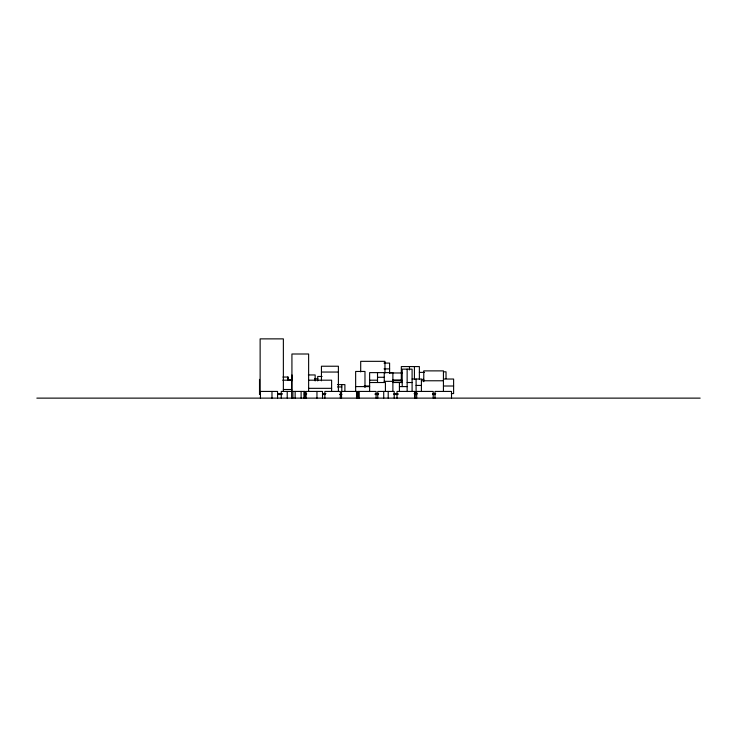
<?xml version="1.0" encoding="UTF-8"?>
<svg xmlns="http://www.w3.org/2000/svg" width="737" height="737" viewBox="0 0 737 737"><rect width="100%" height="100%" fill="white"/><g stroke="black" fill="none" stroke-linecap="round" stroke-linejoin="round"><path stroke-width="1.11" d="M383.995 363.083L389.597 363.083L389.597 373.355M383.995 368.896L389.597 368.896M443.803 371.807L446.023 371.807L446.023 378.615M321.443 372.047L338.394 372.047M419.371 372.388L424.53 372.388M389.597 372.977L402.209 372.977M308.352 374.949L315.16 374.949L315.16 380.937M322.106 376.469L317.721 376.469L317.721 380.909M282.916 377.049L288.287 377.049L288.287 380.403M377.519 377.28L384.253 377.28M314.653 378.79L317.942 378.79M412.094 379.03L421.407 379.03L421.407 391.54M443.434 379.03L453.614 379.03L453.614 393.576L451.348 393.576M421.592 379.38L423.821 379.38M287.688 379.96L292.138 379.96M392.793 379.96L401.748 379.96M282.741 380.191L291.926 380.191M308.628 380.191L331.613 380.191L331.613 391.485M369.624 380.191L377.519 380.191M392.885 380.771L402.199 380.771M421.407 380.771L443.434 380.771M384.253 381.351L392.885 381.351M369.624 382.521L385.414 382.521L385.414 391.365M392.885 382.521L402.199 382.521M407.146 382.521L412.094 382.521M337.463 384.613L344.898 384.613L344.898 391.448M416.092 385.433L421.407 385.433M364.244 386.013L369.624 386.013M443.434 386.013L453.614 386.013M355.649 386.593L369.624 386.593M399.417 386.593L407.146 386.593M337.463 386.943L341.802 386.943M308.628 388.335L331.613 388.335M283.367 389.505L291.677 389.505M277.831 393.576L282.308 393.576M304.399 393.576L306.666 393.576M322.419 393.576L325.947 393.576M375.161 393.576L378.643 393.576M393.917 393.576L398.063 393.576M414.093 393.576L417.262 393.576M432.518 393.576L435.724 393.576M277.554 394.507L282.059 394.507M304.353 394.507L306.583 394.507M322.889 394.507L325.183 394.507M339.637 394.507L341.913 394.507M375.032 394.507L378.394 394.507M393.862 394.507L398.127 394.507M414.424 394.507L416.866 394.507M432.702 394.507L435.171 394.507M36.85 398.127L700.15 398.127M451.514 398.127L451.514 391.43L434.996 391.43L434.996 398.127M443.434 391.411L443.434 370.877L423.775 370.877L423.775 381.683M433.209 398.127L433.209 391.43L416.691 391.43L416.691 398.127M419.371 379.38L419.371 366.575L401.324 366.575L401.324 381.821M416.092 379.03L416.092 393.576M415.005 398.127L415.005 391.43L397.003 391.43L397.003 398.127M414.664 391.43L414.664 398.127M414.424 366.575L414.424 379.002M412.094 391.365L412.094 369.136L402.199 369.136L402.199 386.593M409.477 366.575L409.477 369.928M407.146 369.136L407.146 391.577M399.417 382.521L399.417 391.577M394.203 398.127L394.203 391.43L377.768 391.43L377.768 398.127M392.885 391.365L392.885 372.627L369.624 372.627L369.624 391.577M388.215 391.43L388.215 398.127M384.963 373.088L384.963 361.333L360.697 361.333L360.697 371.918M384.253 372.627L384.253 382.521M383.719 391.43L383.719 398.127M377.519 372.627L377.519 382.521M376.082 398.127L376.082 391.43L357.749 391.43L357.749 398.127M364.981 387.561L364.981 371.457L355.649 371.457L355.649 391.577M359.066 391.43L359.066 398.127M358.597 391.43L358.597 398.127M357.021 398.127L357.021 391.43L341.535 391.43L341.535 398.127M356.533 391.43L356.533 398.127M341.802 384.613L341.802 391.264M340.356 398.127L340.356 391.43L324.87 391.43L324.87 398.127M338.394 391.31L338.394 366.225L321.443 366.225L321.443 380.836M322.52 398.127L322.52 391.43L306.085 391.43L306.085 398.127M316.956 391.43L316.956 398.127M308.628 391.485L308.628 354L291.926 354L291.926 391.319M305.219 398.127L305.219 391.43L281.239 391.43L281.239 398.127M304.565 391.43L304.565 398.127M303.948 391.43L303.948 398.127M301.111 391.43L301.111 398.127M295.141 391.43L295.141 398.127M292.911 391.43L292.911 398.127M292.009 374.949L292.009 380.771M291.677 380.191L291.677 391.54M291.631 391.43L291.631 398.127M287.688 377.049L287.688 380.393M287.227 391.43L287.227 398.127M283.367 391.54L283.367 338.873L260.133 338.873L260.133 393.576M277.554 398.127L277.554 391.43L260.447 391.43L260.447 398.127M271.981 391.43L271.981 398.127M259.507 379.38L259.507 394.507"/></g></svg>
